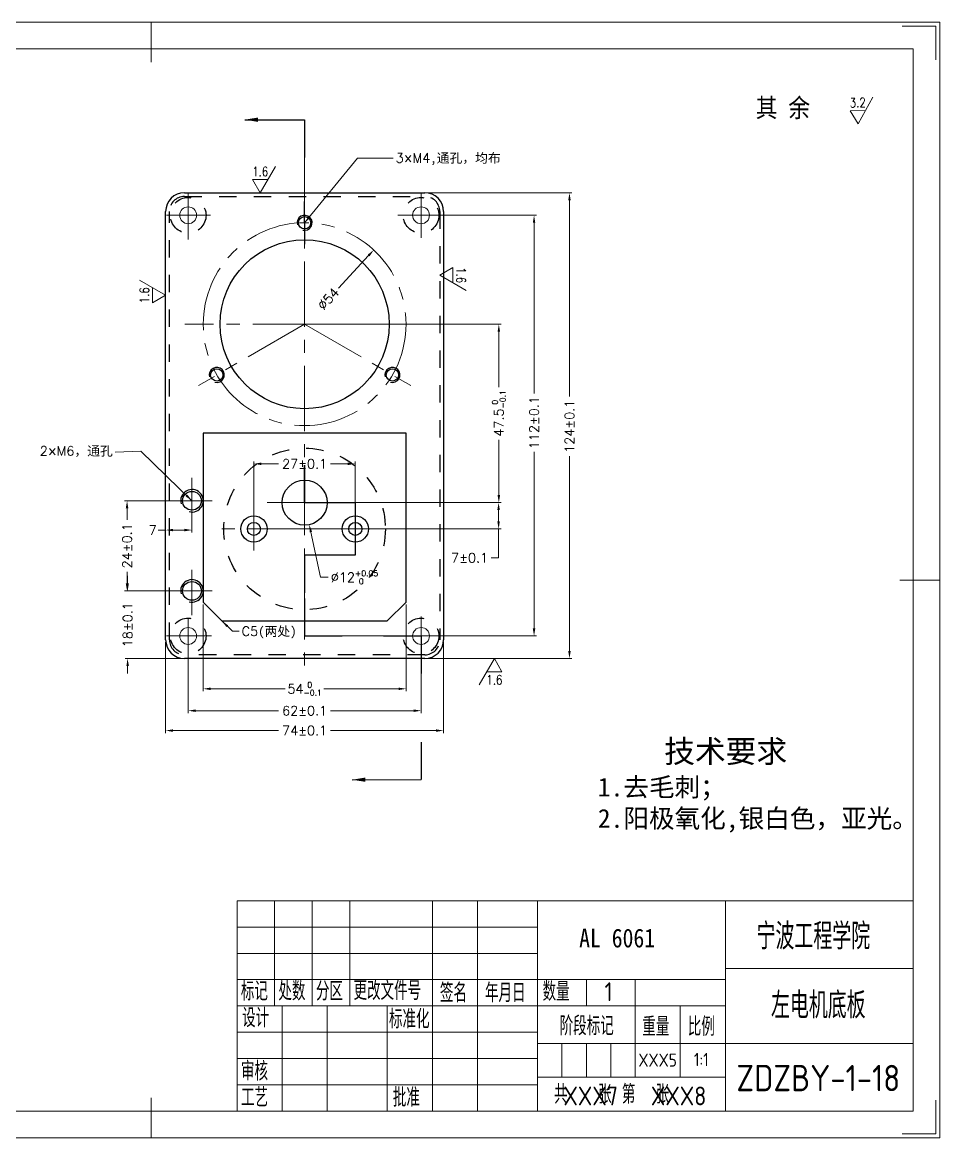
# Model space of a CAD drawing. Header units: millimetres. Extents: x 348 to 7549, y -2121 to -1262.
# Drawn here: x 7304.6 to 7548.9, y -2116.9 to -1819.9 of the extents above; entities that cross this region are included whole.
import ezdxf
from ezdxf.enums import TextEntityAlignment as Align

# ---------------------------------------------------------------- set-up
doc = ezdxf.new("R2010")
doc.units = ezdxf.units.MM
doc.header["$LTSCALE"] = 46.255
doc.header["$PDMODE"] = 3
doc.header["$PDSIZE"] = 8
doc.linetypes.add('CENTER', pattern=[0.6, 0.375, -0.075, 0.075, -0.075])
doc.linetypes.add('HIDDEN', pattern=[0.2, 0.1, -0.1])
doc.layers.get('0').update_dxf_attribs({"linetype": 'CONTINUOUS'})
doc.layers.get('Defpoints').update_dxf_attribs({"linetype": 'CONTINUOUS'})
for name, color, linetype in [('02___PRT_ALL_AXES', 7, 'CONTINUOUS'), ('DEFAULT_1', 7, 'CENTER'), ('DEFAULT_2', 8, 'HIDDEN')]:
    doc.layers.add(name, color=color, linetype=linetype)
for name, color, linetype, lineweight in [('dim', 82, 'CONTINUOUS', 9), ('中心线', 2, 'CENTER', 13), ('图框_内框线', 5, 'CONTINUOUS', 13), ('图框_外框线', 7, 'CONTINUOUS', 13), ('图框_标题栏属性', 1, 'CONTINUOUS', 13), ('图框_标题栏文字', 6, 'CONTINUOUS', 13), ('图框_角线', 5, 'CONTINUOUS', 13), ('尺寸线', 80, 'CONTINUOUS', 13), ('文字', 3, 'CONTINUOUS', 13), ('粗实线', 7, 'CONTINUOUS', 20), ('细实线', 20, 'CONTINUOUS', 13)]:
    doc.layers.add(name, color=color, linetype=linetype, lineweight=lineweight)
doc.styles.add('ROMANC', font='romanc.shx', dxfattribs={"bigfont": 'gbcbig.shx'})
doc.styles.get("Standard").update_dxf_attribs({"font": 'txt', "width": 0.85, "bigfont": 'gbcbig.shx'})
doc.styles.add('TXT08', font='txt.shx', dxfattribs={"width": 0.8, "bigfont": 'gbcbig.shx'})
doc.styles.add('宋体', font='SimSun.ttf')
doc.styles.add('工程字', font='gbenor.shx', dxfattribs={"bigfont": 'gbcbig.shx'})
doc.dimstyles.get("Standard").update_dxf_attribs({"dimtxt": 3.5, "dimasz": 3.5, "dimexe": 0.18, "dimexo": 0.0625, "dimgap": 0.09, "dimtad": 1, "dimdec": 3, "dimdsep": 46, "dimtxsty": 'Standard', "dimcen": 0.09, "dimadec": 0, "dimazin": 0, "dimtol": 1, "dimtp": 0.001, "dimtm": 0.001, "dimtfac": 1, "dimtdec": 3, "dimtofl": 0, "dimtmove": 0, "dimatfit": 3, "dimfxl": 1, "dimtolj": 1, "dimarcsym": 0})
doc.dimstyles.new('YanXiu', dxfattribs={"dimtxt": 2.5, "dimasz": 2.2, "dimexe": 0.66, "dimexo": 0.66, "dimgap": 0.66, "dimtad": 0, "dimtoh": 1, "dimdsep": 46, "dimtxsty": 'ROMANC', "dimcen": 0, "dimclrd": 256, "dimclre": 131, "dimclrt": 42, "dimazin": 2, "dimtfac": 1, "dimtofl": 0, "dimtmove": 0, "dimatfit": 3, "dimfxl": 1, "dimlwd": 5, "dimlwe": 5, "dimarcsym": 0})

# ---------------------------------------------------------------- blocks, each defined once
blk = doc.blocks.new('*D180')
at = {"layer": 'Defpoints', "color": 0, "transparency": 16777216}
for p in [(7349.77, -1947.29), (7332.5, -1971.29), (7349.77, -1971.29)]:
    blk.add_point(p, dxfattribs=at)
at = {"layer": 'dim', "color": 131, "lineweight": 5, "transparency": 16777216}
for p, q in [((7349.11, -1947.29), (7331.84, -1947.29)), ((7349.11, -1971.29), (7331.84, -1971.29))]:
    blk.add_line(p, q, dxfattribs=at)
at = {"layer": 'dim', "lineweight": 5, "transparency": 16777216}
for p, q in [((7332.5, -1949.29), (7332.5, -1952.38)), ((7332.5, -1969.29), (7332.5, -1966.2))]:
    blk.add_line(p, q, dxfattribs=at)
at = {"layer": 'dim', "transparency": 16777216}
for points in [[(7332.16, -1949.29), (7332.83, -1949.29), (7332.5, -1947.29)], [(7332.16, -1969.29), (7332.83, -1969.29), (7332.5, -1971.29)]]:
    blk.add_solid(points, dxfattribs=at)
at = {"layer": 'dim', "color": 42, "transparency": 16777216, "insert": (7332.5, -1959.29), "char_height": 2.5, "attachment_point": 5, "rotation": 90, "style": 'ROMANC'}
blk.add_mtext('\\A1;24±0.1', dxfattribs=at)
blk = doc.blocks.new('*D181')
at = {"layer": 'Defpoints', "color": 0, "transparency": 16777216}
for p in [(7349.77, -1971.29), (7332.64, -1989.29), (7347.77, -1989.29)]:
    blk.add_point(p, dxfattribs=at)
at = {"layer": 'dim', "lineweight": 5, "transparency": 16777216}
for p, q in [((7332.64, -1969.29), (7332.64, -1967.29)), ((7332.64, -1991.29), (7332.64, -1993.29))]:
    blk.add_line(p, q, dxfattribs=at)
at = {"layer": 'dim', "color": 131, "lineweight": 5, "transparency": 16777216}
for p, q in [((7349.11, -1971.29), (7331.98, -1971.29)), ((7347.11, -1989.29), (7331.98, -1989.29))]:
    blk.add_line(p, q, dxfattribs=at)
at = {"layer": 'dim', "transparency": 16777216}
for points in [[(7332.31, -1969.29), (7332.98, -1969.29), (7332.64, -1971.29)], [(7332.31, -1991.29), (7332.98, -1991.29), (7332.64, -1989.29)]]:
    blk.add_solid(points, dxfattribs=at)
at = {"layer": 'dim', "color": 42, "transparency": 16777216, "insert": (7332.64, -1980.29), "char_height": 2.5, "attachment_point": 5, "rotation": 90, "style": 'ROMANC'}
blk.add_mtext('\\A1;18±0.1', dxfattribs=at)
blk = doc.blocks.new('*D182')
at = {"layer": 'Defpoints', "color": 0, "transparency": 16777216}
for p in [(7410.77, -1871.29), (7410.77, -1983.29), (7440.86, -1983.29)]:
    blk.add_point(p, dxfattribs=at)
at = {"layer": 'dim', "color": 131, "lineweight": 5, "transparency": 16777216}
for p, q in [((7411.43, -1871.29), (7441.52, -1871.29)), ((7411.43, -1983.29), (7441.52, -1983.29))]:
    blk.add_line(p, q, dxfattribs=at)
at = {"layer": 'dim', "lineweight": 5, "transparency": 16777216}
for p, q in [((7440.86, -1873.29), (7440.86, -1918.75)), ((7440.86, -1981.29), (7440.86, -1934.24))]:
    blk.add_line(p, q, dxfattribs=at)
at = {"layer": 'dim', "transparency": 16777216}
for points in [[(7440.53, -1873.29), (7441.19, -1873.29), (7440.86, -1871.29)], [(7440.53, -1981.29), (7441.19, -1981.29), (7440.86, -1983.29)]]:
    blk.add_solid(points, dxfattribs=at)
at = {"layer": 'dim', "color": 42, "transparency": 16777216, "insert": (7440.86, -1926.49), "char_height": 2.5, "attachment_point": 5, "rotation": 90, "style": 'ROMANC'}
blk.add_mtext('\\A1;112±0.1', dxfattribs=at)
blk = doc.blocks.new('*D183')
at = {"layer": 'Defpoints', "color": 0, "transparency": 16777216}
for p in [(7379.77, -1865.29), (7410.77, -1989.29), (7450.29, -1989.29)]:
    blk.add_point(p, dxfattribs=at)
at = {"layer": 'dim', "color": 131, "lineweight": 5, "transparency": 16777216}
for p, q in [((7380.43, -1865.29), (7450.95, -1865.29)), ((7411.43, -1989.29), (7450.95, -1989.29))]:
    blk.add_line(p, q, dxfattribs=at)
at = {"layer": 'dim', "lineweight": 5, "transparency": 16777216}
for p, q in [((7450.29, -1867.29), (7450.29, -1919.54)), ((7450.29, -1987.29), (7450.29, -1935.38))]:
    blk.add_line(p, q, dxfattribs=at)
at = {"layer": 'dim', "transparency": 16777216}
for points in [[(7449.96, -1867.29), (7450.62, -1867.29), (7450.29, -1865.29)], [(7449.96, -1987.29), (7450.62, -1987.29), (7450.29, -1989.29)]]:
    blk.add_solid(points, dxfattribs=at)
at = {"layer": 'dim', "color": 42, "transparency": 16777216, "insert": (7450.29, -1927.46), "char_height": 2.5, "attachment_point": 5, "rotation": 90, "style": 'ROMANC'}
blk.add_mtext('\\A1;124±0.1', dxfattribs=at)
blk = doc.blocks.new('*D184')
at = {"layer": 'Defpoints', "color": 0, "transparency": 16777216}
for p in [(7352.77, -1974.29), (7406.77, -1974.29), (7406.77, -1997.35)]:
    blk.add_point(p, dxfattribs=at)
at = {"layer": 'dim', "color": 131, "lineweight": 5, "transparency": 16777216}
for p, q in [((7352.77, -1974.95), (7352.77, -1998.01)), ((7406.77, -1974.95), (7406.77, -1998.01))]:
    blk.add_line(p, q, dxfattribs=at)
at = {"layer": 'dim', "lineweight": 5, "transparency": 16777216}
for p, q in [((7354.77, -1997.35), (7374.62, -1997.35)), ((7404.77, -1997.35), (7384.92, -1997.35))]:
    blk.add_line(p, q, dxfattribs=at)
at = {"layer": 'dim', "transparency": 16777216}
for points in [[(7354.77, -1997.02), (7354.77, -1997.69), (7352.77, -1997.35)], [(7404.77, -1997.02), (7404.77, -1997.69), (7406.77, -1997.35)]]:
    blk.add_solid(points, dxfattribs=at)
at = {"layer": 'dim', "color": 42, "transparency": 16777216, "insert": (7379.77, -1997.35), "char_height": 2.5, "attachment_point": 5, "style": 'ROMANC'}
blk.add_mtext('\\A1;54{\\H1.500000;\\S 0^ -0.1;}', dxfattribs=at)
blk = doc.blocks.new('*D185')
at = {"layer": 'Defpoints', "color": 0, "transparency": 16777216}
for p in [(7348.77, -1983.29), (7410.77, -1983.29), (7410.77, -2003.18)]:
    blk.add_point(p, dxfattribs=at)
at = {"layer": 'dim', "color": 131, "lineweight": 5, "transparency": 16777216}
for p, q in [((7348.77, -1983.95), (7348.77, -2003.84)), ((7410.77, -1983.95), (7410.77, -2003.84))]:
    blk.add_line(p, q, dxfattribs=at)
at = {"layer": 'dim', "lineweight": 5, "transparency": 16777216}
for p, q in [((7350.77, -2003.18), (7372.86, -2003.18)), ((7408.77, -2003.18), (7386.68, -2003.18))]:
    blk.add_line(p, q, dxfattribs=at)
at = {"layer": 'dim', "transparency": 16777216}
for points in [[(7350.77, -2002.84), (7350.77, -2003.51), (7348.77, -2003.18)], [(7408.77, -2002.84), (7408.77, -2003.51), (7410.77, -2003.18)]]:
    blk.add_solid(points, dxfattribs=at)
at = {"layer": 'dim', "color": 42, "transparency": 16777216, "insert": (7379.77, -2003.18), "char_height": 2.5, "attachment_point": 5, "style": 'ROMANC'}
blk.add_mtext('\\A1;62±0.1', dxfattribs=at)
blk = doc.blocks.new('*D186')
at = {"layer": 'Defpoints', "color": 0, "transparency": 16777216}
for p in [(7342.77, -1984.29), (7416.77, -1984.29), (7416.77, -2008.47)]:
    blk.add_point(p, dxfattribs=at)
at = {"layer": 'dim', "color": 131, "lineweight": 5, "transparency": 16777216}
for p, q in [((7342.77, -1984.95), (7342.77, -2009.13)), ((7416.77, -1984.95), (7416.77, -2009.13))]:
    blk.add_line(p, q, dxfattribs=at)
at = {"layer": 'dim', "lineweight": 5, "transparency": 16777216}
for p, q in [((7344.77, -2008.47), (7372.86, -2008.47)), ((7414.77, -2008.47), (7386.68, -2008.47))]:
    blk.add_line(p, q, dxfattribs=at)
at = {"layer": 'dim', "transparency": 16777216}
for points in [[(7344.77, -2008.14), (7344.77, -2008.81), (7342.77, -2008.47)], [(7414.77, -2008.14), (7414.77, -2008.81), (7416.77, -2008.47)]]:
    blk.add_solid(points, dxfattribs=at)
at = {"layer": 'dim', "color": 42, "transparency": 16777216, "insert": (7379.77, -2008.47), "char_height": 2.5, "attachment_point": 5, "style": 'ROMANC'}
blk.add_mtext('\\A1;74±0.1', dxfattribs=at)
blk = doc.blocks.new('*D187')
at = {"layer": 'Defpoints', "color": 0, "transparency": 16777216}
for p in [(7379.77, -1947.79), (7379.77, -1954.79), (7431.42, -1954.79)]:
    blk.add_point(p, dxfattribs=at)
at = {"layer": 'dim', "color": 131, "lineweight": 5, "transparency": 16777216}
for p, q in [((7380.43, -1947.79), (7432.08, -1947.79)), ((7380.43, -1954.79), (7432.08, -1954.79))]:
    blk.add_line(p, q, dxfattribs=at)
at = {"layer": 'dim', "lineweight": 5, "transparency": 16777216}
for p, q in [((7431.42, -1949.79), (7431.42, -1952.79)), ((7431.42, -1954.79), (7431.42, -1962.49)), ((7431.42, -1962.49), (7429.42, -1962.49))]:
    blk.add_line(p, q, dxfattribs=at)
at = {"layer": 'dim', "transparency": 16777216}
for points in [[(7431.08, -1949.79), (7431.75, -1949.79), (7431.42, -1947.79)], [(7431.08, -1952.79), (7431.75, -1952.79), (7431.42, -1954.79)]]:
    blk.add_solid(points, dxfattribs=at)
at = {"layer": 'dim', "color": 42, "transparency": 16777216, "insert": (7423.7, -1962.49), "char_height": 2.5, "attachment_point": 5, "style": 'ROMANC'}
blk.add_mtext('\\A1;7±0.1', dxfattribs=at)
blk = doc.blocks.new('*D188')
at = {"layer": 'Defpoints', "color": 0, "transparency": 16777216}
for p in [(7393.27, -1937.46), (7366.27, -1954.79), (7393.27, -1954.79)]:
    blk.add_point(p, dxfattribs=at)
at = {"layer": 'dim', "color": 131, "lineweight": 5, "transparency": 16777216}
for p, q in [((7366.27, -1954.13), (7366.27, -1936.8)), ((7393.27, -1954.13), (7393.27, -1936.8))]:
    blk.add_line(p, q, dxfattribs=at)
at = {"layer": 'dim', "lineweight": 5, "transparency": 16777216}
for p, q in [((7368.27, -1937.46), (7372.86, -1937.46)), ((7391.27, -1937.46), (7386.68, -1937.46))]:
    blk.add_line(p, q, dxfattribs=at)
at = {"layer": 'dim', "transparency": 16777216}
for points in [[(7368.27, -1937.12), (7368.27, -1937.79), (7366.27, -1937.46)], [(7391.27, -1937.12), (7391.27, -1937.79), (7393.27, -1937.46)]]:
    blk.add_solid(points, dxfattribs=at)
at = {"layer": 'dim', "color": 42, "transparency": 16777216, "insert": (7379.77, -1937.46), "char_height": 2.5, "attachment_point": 5, "style": 'ROMANC'}
blk.add_mtext('\\A1;27±0.1', dxfattribs=at)
blk = doc.blocks.new('*D191')
at = {"layer": 'Defpoints', "color": 0, "transparency": 16777216}
for p in [(7342.77, -1947.29), (7349.77, -1947.29), (7342.77, -1955.09)]:
    blk.add_point(p, dxfattribs=at)
at = {"layer": 'dim', "color": 131, "lineweight": 5, "transparency": 16777216}
for p, q in [((7342.77, -1947.95), (7342.77, -1955.75)), ((7349.77, -1947.95), (7349.77, -1955.75))]:
    blk.add_line(p, q, dxfattribs=at)
at = {"layer": 'dim', "lineweight": 5, "transparency": 16777216}
for p, q in [((7342.77, -1955.09), (7340.77, -1955.09)), ((7347.77, -1955.09), (7344.77, -1955.09))]:
    blk.add_line(p, q, dxfattribs=at)
at = {"layer": 'dim', "transparency": 16777216}
for points in [[(7344.77, -1954.76), (7344.77, -1955.42), (7342.77, -1955.09)], [(7347.77, -1954.76), (7347.77, -1955.42), (7349.77, -1955.09)]]:
    blk.add_solid(points, dxfattribs=at)
at = {"layer": 'dim', "color": 42, "transparency": 16777216, "insert": (7339.28, -1955.09), "char_height": 2.5, "attachment_point": 5, "style": 'ROMANC'}
blk.add_mtext('7', dxfattribs=at)
blk = doc.blocks.new('*D192')
at = {"layer": 'Defpoints', "color": 0, "transparency": 16777216}
for p in [(7378.52, -1941.92), (7381.02, -1953.66)]:
    blk.add_point(p, dxfattribs=at)
at = {"layer": 'dim', "lineweight": 5, "transparency": 16777216}
for p, q in [((7384.01, -1967.67), (7381.44, -1955.61)), ((7386.01, -1967.67), (7384.01, -1967.67))]:
    blk.add_line(p, q, dxfattribs=at)
at = {"layer": 'dim', "transparency": 16777216}
blk.add_solid([(7381.77, -1955.54), (7381.11, -1955.68), (7381.02, -1953.66)], dxfattribs=at)
at = {"layer": 'dim', "color": 42, "transparency": 16777216, "insert": (7393.06, -1967.67), "char_height": 2.5, "attachment_point": 5, "style": 'ROMANC'}
blk.add_mtext('\\A1;∅12{\\H1.500000;\\S+0.05^  0;}', dxfattribs=at)
blk = doc.blocks.new('*D196')
at = {"layer": 'Defpoints', "color": 0, "transparency": 16777216}
for p in [(7398.18, -1880.53), (7361.37, -1920.04)]:
    blk.add_point(p, dxfattribs=at)
at = {"layer": 'dim', "lineweight": 5, "transparency": 16777216}
blk.add_line((7388.75, -1890.65), (7396.81, -1882), dxfattribs=at)
at = {"layer": 'dim', "transparency": 16777216}
blk.add_solid([(7396.57, -1881.77), (7397.06, -1882.23), (7398.18, -1880.53)], dxfattribs=at)
at = {"layer": 'dim', "color": 42, "transparency": 16777216, "insert": (7386.07, -1893.53), "char_height": 2.5, "attachment_point": 5, "rotation": 47.0261, "style": 'ROMANC'}
blk.add_mtext('∅54', dxfattribs=at)
blk = doc.blocks.new('*D202')
at = {"layer": 'Defpoints', "color": 0, "transparency": 16777216}
for p in [(7379.77, -1900.29), (7431.48, -1900.29), (7379.77, -1947.79)]:
    blk.add_point(p, dxfattribs=at)
at = {"layer": 'dim', "color": 131, "lineweight": 5, "transparency": 16777216}
for p, q in [((7380.43, -1900.29), (7432.14, -1900.29)), ((7380.43, -1947.79), (7432.14, -1947.79))]:
    blk.add_line(p, q, dxfattribs=at)
at = {"layer": 'dim', "lineweight": 5, "transparency": 16777216}
for p, q in [((7431.48, -1902.29), (7431.48, -1917.05)), ((7431.48, -1945.79), (7431.48, -1931.03))]:
    blk.add_line(p, q, dxfattribs=at)
at = {"layer": 'dim', "transparency": 16777216}
for points in [[(7431.15, -1902.29), (7431.81, -1902.29), (7431.48, -1900.29)], [(7431.15, -1945.79), (7431.81, -1945.79), (7431.48, -1947.79)]]:
    blk.add_solid(points, dxfattribs=at)
at = {"layer": 'dim', "color": 42, "transparency": 16777216, "insert": (7431.48, -1924.04), "char_height": 2.5, "attachment_point": 5, "rotation": 90, "style": 'ROMANC'}
blk.add_mtext('\\A1;47.5{\\H1.500000;\\S 0^ -0.1;}', dxfattribs=at)

msp = doc.modelspace()

# ---------------------------------------------------------------- linework, layer by layer
at = {"color": 7, "linetype": 'Continuous'}
for p, q in [((7347.77164, -1865.28975), (7411.77164, -1865.28975)), ((7342.77164, -1984.28975), (7342.77164, -1870.28975)), ((7416.77164, -1870.28975), (7416.77164, -1984.28975)), ((7352.77164, -1929.28975), (7352.77164, -1974.28975)), ((7406.77164, -1929.28975), (7352.77164, -1929.28975)), ((7406.77164, -1974.28975), (7406.77164, -1929.28975)), ((7352.77164, -1974.28975), (7357.77164, -1979.28975)), ((7401.77164, -1979.28975), (7406.77164, -1974.28975)), ((7357.77164, -1979.28975), (7401.77164, -1979.28975)), ((7411.77164, -1989.28975), (7347.77164, -1989.28975))]:
    msp.add_line(p, q, dxfattribs=at)
for centre, start, end in [((7347.77164, -1870.28975), 90, 180), ((7411.77164, -1870.28975), 0, 90), ((7347.77164, -1984.28975), 180, 270), ((7411.77164, -1984.28975), 270, 0)]:
    msp.add_arc(centre, 5, start, end, dxfattribs=at)
at = {"color": 2, "linetype": 'Continuous'}
for centre, radius in [((7379.77164, -1873.28975), 2), ((7356.38895, -1913.78975), 2), ((7403.15433, -1913.78975), 2), ((7349.77164, -1947.28975), 3), ((7349.77164, -1971.28975), 3)]:
    msp.add_arc(centre, radius, 255, 195, dxfattribs=at)
at = {"layer": '02___PRT_ALL_AXES', "color": 7, "linetype": 'CENTER'}
for p, q in [((7379.77164, -1873.28975), (7379.77164, -1867.63975)), ((7379.77164, -1873.28975), (7379.77164, -1878.93975)), ((7379.77164, -1947.78975), (7379.77164, -1937.78975))]:
    msp.add_line(p, q, dxfattribs=at)
at = {"layer": '02___PRT_ALL_AXES'}
msp.add_line((7379.77164, -1947.78975), (7389.77164, -1947.78975), dxfattribs=at)
at = {"layer": '02___PRT_ALL_AXES', "color": 7, "linetype": 'Continuous'}
for centre, radius in [((7379.77164, -1873.28975), 1.65), ((7379.77164, -1900.28975), 22.5), ((7356.38895, -1913.78975), 1.65), ((7403.15433, -1913.78975), 1.65), ((7379.77164, -1947.78975), 6), ((7349.77164, -1947.28975), 2.5), ((7366.27164, -1954.78975), 3.5), ((7366.27164, -1954.78975), 1.75), ((7393.27164, -1954.78975), 3.5), ((7393.27164, -1954.78975), 1.75), ((7349.77164, -1971.28975), 2.5)]:
    msp.add_circle(centre, radius, dxfattribs=at)
at = {"layer": '02___PRT_ALL_AXES', "color": 8, "linetype": 'HIDDEN'}
msp.add_circle((7379.77164, -1954.78975), 21.5, dxfattribs=at)
at = {"layer": 'DEFAULT_1', "color": 7, "linetype": 'CENTER'}
for p, q in [((7379.77164, -1845.88342), (7379.77164, -1855.88342)), ((7379.77164, -1937.78975), (7379.77164, -1947.78975)), ((7379.77164, -1947.78975), (7393.27164, -1947.78975)), ((7393.27164, -1947.78975), (7393.27164, -1961.78975)), ((7393.27164, -1961.78975), (7379.77164, -1961.78975)), ((7379.77164, -1961.78975), (7379.77164, -1971.78975)), ((7379.77164, -1973.28975), (7379.77164, -1983.28975)), ((7379.77164, -1983.28975), (7389.77164, -1983.28975)), ((7400.77164, -1983.28975), (7410.77164, -1983.28975)), ((7410.77164, -1983.28975), (7410.77164, -1993.28975)), ((7410.77164, -2011.52482), (7410.77164, -2021.52482))]:
    msp.add_line(p, q, dxfattribs=at)
at = {"layer": 'DEFAULT_2', "color": 8, "linetype": 'HIDDEN'}
for p, q in [((7347.77164, -1866.28975), (7411.77164, -1866.28975)), ((7343.77164, -1984.28975), (7343.77164, -1870.28975)), ((7415.77164, -1870.28975), (7415.77164, -1984.28975)), ((7411.77164, -1988.28975), (7347.77164, -1988.28975))]:
    msp.add_line(p, q, dxfattribs=at)
for centre in [(7348.77164, -1871.28975), (7410.77164, -1871.28975), (7348.77164, -1983.28975), (7410.77164, -1983.28975)]:
    msp.add_circle(centre, 4.74999, dxfattribs=at)
for centre, start, end in [((7347.77164, -1870.28975), 90, 180), ((7411.77164, -1870.28975), 0, 90), ((7347.77164, -1984.28975), 180, 270), ((7411.77164, -1984.28975), 270, 0)]:
    msp.add_arc(centre, 4.00003, start, end, dxfattribs=at)
at = {"layer": 'dim'}
for p, q in [((7527.13967, -1846.96341), (7531.04752, -1839.88796)), ((7525.05287, -1843.5024), (7529.0936, -1843.42569)), ((7527.13967, -1846.96341), (7525.05287, -1843.5024)), ((7367.94349, -1865.28975), (7371.98494, -1858.28975)), ((7367.94349, -1865.28975), (7365.92276, -1861.78975)), ((7365.92276, -1861.78975), (7369.96421, -1861.78975)), ((7415.77164, -1887.24483), (7419.27164, -1885.2241)), ((7419.27164, -1885.2241), (7419.27164, -1889.26555)), ((7342.77164, -1892.5725), (7335.77164, -1888.53105)), ((7415.77164, -1887.24483), (7422.77164, -1891.28628)), ((7339.27164, -1894.59323), (7339.27164, -1890.55177)), ((7342.77164, -1892.5725), (7339.27164, -1894.59323)), ((7430.29846, -1989.28975), (7426.25701, -1996.28975)), ((7430.29846, -1989.28975), (7432.31918, -1992.78975)), ((7432.31918, -1992.78975), (7428.27773, -1992.78975))]:
    msp.add_line(p, q, dxfattribs=at)
at = {"layer": '中心线'}
for p, q in [((7379.77164, -1855.88342), (7379.77164, -1993.98823)), ((7348.77164, -1877.71791), (7348.77164, -1865.53975)), ((7410.77164, -1877.30857), (7410.77164, -1865.53975)), ((7354.70948, -1871.28975), (7343.02164, -1871.28975)), ((7404.57117, -1871.28975), (7416.52164, -1871.28975)), ((7411.0454, -1900.28975), (7347.8563, -1900.28975)), ((7379.77164, -1900.28975), (7351.49591, -1916.61475)), ((7379.77164, -1900.28975), (7408.04737, -1916.61475)), ((7349.77164, -1941.17736), (7349.77164, -1953.78975)), ((7355.13573, -1947.28975), (7343.27164, -1947.28975)), ((7379.77164, -1947.78975), (7369.77164, -1947.78975)), ((7366.27164, -1949.05136), (7366.27164, -1960.53975)), ((7393.27164, -1954.78975), (7393.27164, -1949.03975)), ((7409.76695, -1954.78975), (7354.27164, -1954.78975)), ((7393.27164, -1954.78975), (7393.27164, -1960.53975)), ((7349.77164, -1965.7002), (7349.77164, -1977.78975)), ((7355.13573, -1971.28975), (7343.27164, -1971.28975)), ((7348.77164, -1978.73332), (7348.77164, -1989.03975)), ((7410.77164, -1978.11915), (7410.77164, -1999.92138)), ((7354.96407, -1983.28975), (7343.02164, -1983.28975)), ((7389.77164, -1983.28975), (7419.31128, -1983.28975))]:
    msp.add_line(p, q, dxfattribs=at)
msp.add_circle((7379.77164, -1900.28975), 27, dxfattribs=at)
at = {"layer": '图框_内框线'}
for points in [[(7338.88366, -1819.915), (7338.88366, -1830.52)], [(7538.25766, -1968.385), (7548.86266, -1968.385)], [(7541.79266, -2053.785), (7361.79266, -2053.785), (7361.79266, -2109.785), (7541.79266, -2109.785), (7541.79266, -2053.785)], [(7338.88366, -2116.855), (7338.88366, -2106.25)]]:
    msp.add_lwpolyline(points, dxfattribs=at)
msp.add_lwpolyline([(7146.57966, -2109.785), (7541.79266, -2109.785), (7541.79266, -1826.985), (7146.57966, -1826.985)], close=True, dxfattribs=at)
at = {"layer": '图框_外框线'}
msp.add_lwpolyline([(7128.90466, -2116.855), (7548.86266, -2116.855), (7548.86266, -1819.915), (7128.90466, -1819.915)], close=True, dxfattribs=at)
at = {"layer": '图框_角线', "flags": 128}
for points in [[(7547.86266, -1829.915), (7547.86266, -1820.915), (7538.86266, -1820.915)], [(7547.86266, -2106.855), (7547.86266, -2115.855), (7538.86266, -2115.855)], [(7547.86266, -2106.855), (7547.86266, -2115.855), (7538.86266, -2115.855)]]:
    msp.add_lwpolyline(points, dxfattribs=at)
at = {"layer": '尺寸线'}
for p, q in [((7371.79266, -2053.785), (7371.79266, -2081.785)), ((7381.79266, -2081.785), (7381.79266, -2053.785)), ((7391.79266, -2053.785), (7391.79266, -2081.785)), ((7413.79266, -2081.785), (7413.79266, -2053.785)), ((7425.79266, -2053.785), (7425.79266, -2081.785)), ((7441.79266, -2053.785), (7441.79266, -2109.785)), ((7491.79266, -2053.785), (7491.79266, -2109.785)), ((7361.79266, -2060.785), (7441.79266, -2060.785)), ((7361.79266, -2067.785), (7441.79266, -2067.785)), ((7491.79266, -2071.785), (7541.79266, -2071.785)), ((7361.79266, -2074.785), (7491.79266, -2074.785)), ((7454.79266, -2074.785), (7454.79266, -2081.785)), ((7467.79266, -2074.785), (7467.79266, -2100.785)), ((7361.79266, -2081.785), (7491.79266, -2081.785)), ((7373.79266, -2109.785), (7373.79266, -2081.785)), ((7385.79266, -2081.785), (7385.79266, -2109.785)), ((7401.79266, -2109.785), (7401.79266, -2081.785)), ((7413.79266, -2081.785), (7413.79266, -2109.785)), ((7425.79266, -2109.785), (7425.79266, -2081.785)), ((7479.79266, -2081.785), (7479.79266, -2100.785)), ((7361.79266, -2088.785), (7441.79266, -2088.785)), ((7541.79266, -2091.785), (7441.79266, -2091.785)), ((7448.29266, -2091.785), (7448.29266, -2100.785)), ((7454.79266, -2091.785), (7454.79266, -2100.785)), ((7461.29266, -2091.785), (7461.29266, -2100.785)), ((7361.79266, -2095.785), (7441.79266, -2095.785)), ((7491.79266, -2100.785), (7441.79266, -2100.785)), ((7361.79266, -2102.785), (7441.79266, -2102.785))]:
    msp.add_line(p, q, dxfattribs=at)
at = {"layer": '粗实线'}
for centre in [(7348.77164, -1871.28975), (7410.77164, -1871.28975), (7348.77164, -1983.28975), (7410.77164, -1983.28975)]:
    msp.add_circle(centre, 2.25, dxfattribs=at)

# ---------------------------------------------------------------- texts
at = {"layer": 'dim', "style": 'TXT08', "width": 0.8}
for s, rotation, p in [('3.2', 1.0876714, (7527.03227, -1841.3064)), ('1.6', 270, (7421.42967, -1887.24483)), ('1.6', 90, (7337.11361, -1892.5725))]:
    msp.add_text(s, height=2.5, rotation=rotation, dxfattribs=at).set_placement(p, align=Align.MIDDLE)
for p in [(7367.94349, -1859.63172), (7430.29846, -1994.94779)]:
    msp.add_text('1.6', height=2.5, dxfattribs=at).set_placement(p, align=Align.MIDDLE)
at = {"layer": 'dim', "color": 42, "char_height": 2.5, "style": 'ROMANC'}
for s, insert, attachment_point in [('3×M4{\\fFangSong|b0|i0|c134|p49;,通孔，均布}', (7404.01752, -1854.79452), 1), ('2×M6{\\fFangSong|b0|i0|c134|p49;，通孔}', (7328.70457, -1935.64105), 9), ('C5{\\fFangSong|b0|i0|c134|p49;(两处)}', (7363.02029, -1980.78774), 1)]:
    msp.add_mtext(s, dxfattribs=dict(at, insert=insert, attachment_point=attachment_point))
at = {"layer": '中心线', "insert": (7451.03036, -2011.00954), "char_height": 8, "width": 96.5820097, "attachment_point": 1, "style": '宋体'}
msp.add_mtext('{\\H0.75x;      技术要求\\P\\H0.83333x;  1.去毛刺；\\P  2.阳极氧化,银白色\\H1x;，亚光。}', dxfattribs=at)
at = {"layer": '图框_标题栏属性', "style": '工程字'}
for tag, text, p in [('宁波工程学院', 'xxx2', (7515.22519, -2062.8532)), ('左电机底板', 'xxx3', (7516.53972, -2081.25167)), ('ZDZBY-1-18', 'xxx4', (7516.53972, -2100.96431))]:
    msp.add_attdef(tag, text=text, height=7, dxfattribs=at).set_placement(p, align=Align.MIDDLE)
for tag, text, height, p in [('XXX5', 'xxx5', 3.5, (7473.77099, -2096.20117)), ('1:1', 'xxx6', 3.5, (7485.39318, -2096.04215)), ('XXX7', 'xxx7', 5, (7455.93968, -2105.74245)), ('XXX8', 'xxx8', 5, (7479.34328, -2105.74245))]:
    msp.add_attdef(tag, text=text, height=height, dxfattribs=at).set_placement(p, align=Align.MIDDLE_CENTER)
at = {"layer": '图框_标题栏文字', "style": '工程字'}
for s, p in [('标记', (7362.79266, -2080.34627)), ('处数', (7372.79266, -2080.34627)), ('分区', (7382.79266, -2080.34627)), ('更改文件号', (7392.79266, -2080.19787)), ('签名', (7415.79266, -2080.785)), ('年月日', (7427.79266, -2080.785)), ('数量', (7443.12729, -2080.43652)), ('1', (7459.63294, -2080.4797)), ('设计', (7363.12729, -2087.43652)), ('标准化', (7402.23168, -2087.785)), ('阶段标记', (7447.68344, -2089.585)), ('重量', (7469.68344, -2089.785)), ('比例', (7481.79266, -2089.785)), ('审核', (7362.83774, -2101.6366)), ('共   张 第  张', (7446.19339, -2107.785)), ('工艺', (7362.83774, -2108.6366)), ('批准', (7403.26269, -2108.6366))]:
    msp.add_text(s, height=5, dxfattribs=at).set_placement(p)
at = {"layer": '文字', "insert": (7499.86748, -1840.16387), "char_height": 5, "width": 46.5466241, "attachment_point": 1}
msp.add_mtext('{\\fSimSun|b0|i0|c134|p2;其 余} ', dxfattribs=at)
at = {"layer": '细实线', "insert": (7452.86601, -2061.19705), "char_height": 5, "width": 34.3182427, "attachment_point": 1}
msp.add_mtext('{\\fFangSong|b0|i0|c134|p49;AL 6061}', dxfattribs=at)

# ---------------------------------------------------------------- dimensions: what is measured, and where the dimension line sits
at = {"layer": 'dim'}
for base, p1, p2, picture, middle in [((7450.28868, -1989.28975), (7379.77164, -1865.28975), (7410.77164, -1989.28975), '*D183', (7450.28868, -1927.46067)), ((7440.86117, -1983.28975), (7410.77164, -1871.28975), (7410.77164, -1983.28975), '*D182', (7440.86117, -1926.4947)), ((7431.4171, -1954.78975), (7379.77164, -1947.78975), (7379.77164, -1954.78975), '*D187', (7423.69757, -1962.49488))]:
    dim = msp.add_linear_dim(base=base, p1=p1, p2=p2, angle=90, dimstyle='YanXiu', override={"dimasz": 2, "dimgap": 0.66, "dimtol": 1, "dimlim": 0, "dimtp": 0.1, "dimtm": 0.1, "dimtfac": 1, "dimtdec": 3, "dimtolj": 1}, dxfattribs=at)
    dim.commit()
    dim.dimension.update_dxf_attribs({"geometry": picture, "text_midpoint": middle, "dimtype": 160})
for p1, p2, override, picture, middle in [((7361.36668, -1920.04469), (7398.1766, -1880.53482), {"dimasz": 2}, '*D196', (7386.06954, -1893.52991)), ((7378.52061, -1941.92163), (7381.02267, -1953.65788), {"dimasz": 2, "dimgap": 0.66, "dimtol": 1, "dimlim": 0, "dimtp": 0.05, "dimtm": 0, "dimtfac": 0.6, "dimtdec": 3, "dimtolj": 1}, '*D192', (7393.06329, -1967.67233))]:
    dim = msp.add_diameter_dim_2p(p1=p1, p2=p2, dimstyle='YanXiu', override=override, dxfattribs=at)
    dim.commit()
    dim.dimension.update_dxf_attribs({"geometry": picture, "text_midpoint": middle, "dimtype": 163})
for base, p1, p2, override, picture, middle in [((7431.4788, -1900.28975), (7379.77164, -1947.78975), (7379.77164, -1900.28975), {"dimasz": 2, "dimgap": 0.66, "dimtol": 1, "dimlim": 0, "dimtp": 0, "dimtm": 0.1, "dimtfac": 0.6, "dimtdec": 3, "dimtolj": 1}, '*D202', (7431.4788, -1924.03975)), ((7332.49596, -1971.28975), (7349.77164, -1947.28975), (7349.77164, -1971.28975), {"dimasz": 2, "dimgap": 0.66, "dimtol": 1, "dimlim": 0, "dimtp": 0.1, "dimtm": 0.1, "dimtfac": 1, "dimtdec": 3, "dimtolj": 1}, '*D180', (7332.49596, -1959.28975)), ((7332.64459, -1989.28975), (7349.77164, -1971.28975), (7347.77164, -1989.28975), {"dimasz": 2, "dimgap": 0.66, "dimtol": 1, "dimlim": 0, "dimtp": 0.1, "dimtm": 0.1, "dimtfac": 1, "dimtdec": 3, "dimtolj": 1}, '*D181', (7332.64459, -1980.28975))]:
    dim = msp.add_linear_dim(base=base, p1=p1, p2=p2, angle=90, dimstyle='YanXiu', override=override, dxfattribs=at)
    dim.commit()
    dim.dimension.update_dxf_attribs({"geometry": picture, "text_midpoint": middle})
for base, p1, p2, override, picture, middle in [((7393.27164, -1937.45716), (7366.27164, -1954.78975), (7393.27164, -1954.78975), {"dimasz": 2, "dimgap": 0.66, "dimtol": 1, "dimlim": 0, "dimtp": 0.1, "dimtm": 0.1, "dimtfac": 1, "dimtdec": 3, "dimtolj": 1}, '*D188', (7379.77164, -1937.45716)), ((7342.77164, -1955.08884), (7349.77164, -1947.28975), (7342.77164, -1947.28975), {"dimasz": 2}, '*D191', (7339.27831, -1955.08884)), ((7406.77164, -1997.35235), (7352.77164, -1974.28975), (7406.77164, -1974.28975), {"dimasz": 2, "dimgap": 0.66, "dimtol": 1, "dimlim": 0, "dimtp": 0, "dimtm": 0.1, "dimtfac": 0.6, "dimtdec": 3, "dimtolj": 1}, '*D184', (7379.77164, -1997.35235)), ((7410.77164, -2003.17768), (7348.77164, -1983.28975), (7410.77164, -1983.28975), {"dimasz": 2, "dimgap": 0.66, "dimtol": 1, "dimlim": 0, "dimtp": 0.1, "dimtm": 0.1, "dimtfac": 1, "dimtdec": 3, "dimtolj": 1}, '*D185', (7379.77164, -2003.17768)), ((7416.77164, -2008.47344), (7342.77164, -1984.28975), (7416.77164, -1984.28975), {"dimasz": 2, "dimgap": 0.66, "dimtol": 1, "dimlim": 0, "dimtp": 0.1, "dimtm": 0.1, "dimtfac": 1, "dimtdec": 3, "dimtolj": 1}, '*D186', (7379.77164, -2008.47344))]:
    dim = msp.add_linear_dim(base=base, p1=p1, p2=p2, dimstyle='YanXiu', override=override, dxfattribs=at)
    dim.commit()
    dim.dimension.update_dxf_attribs({"geometry": picture, "text_midpoint": middle})

# ---------------------------------------------------------------- leaders
at = {"layer": 'dim', "annotation_type": 0, "has_hookline": 1}
for points, hookline_direction, text_width in [([(7379.77164, -1873.28975), (7393.8948, -1856.04452), (7403.35752, -1856.04452)], 0, 29.02938), ([(7349.77164, -1947.28975), (7336.1453, -1934.12009), (7329.36457, -1934.39105)], 1, 19.90081), ([(7357.77164, -1979.28975), (7360.53944, -1982.03774), (7362.36029, -1982.03774)], 0, 14.68095)]:
    msp.add_leader(points, dimstyle='YanXiu', override={"dimasz": 2, "dimgap": 0.66, "dimtad": 0}, dxfattribs=dict(at, hookline_direction=hookline_direction, text_width=text_width))
at = {"layer": '尺寸线'}
for points in [[(7363.85173, -1845.83614), (7379.77164, -1845.88342)], [(7392.4653, -2021.55421), (7410.77164, -2021.52482)]]:
    msp.add_leader(points, dimstyle='Standard', override={"dimtad": 0}, dxfattribs=at)

doc.saveas('drawing.dxf')
